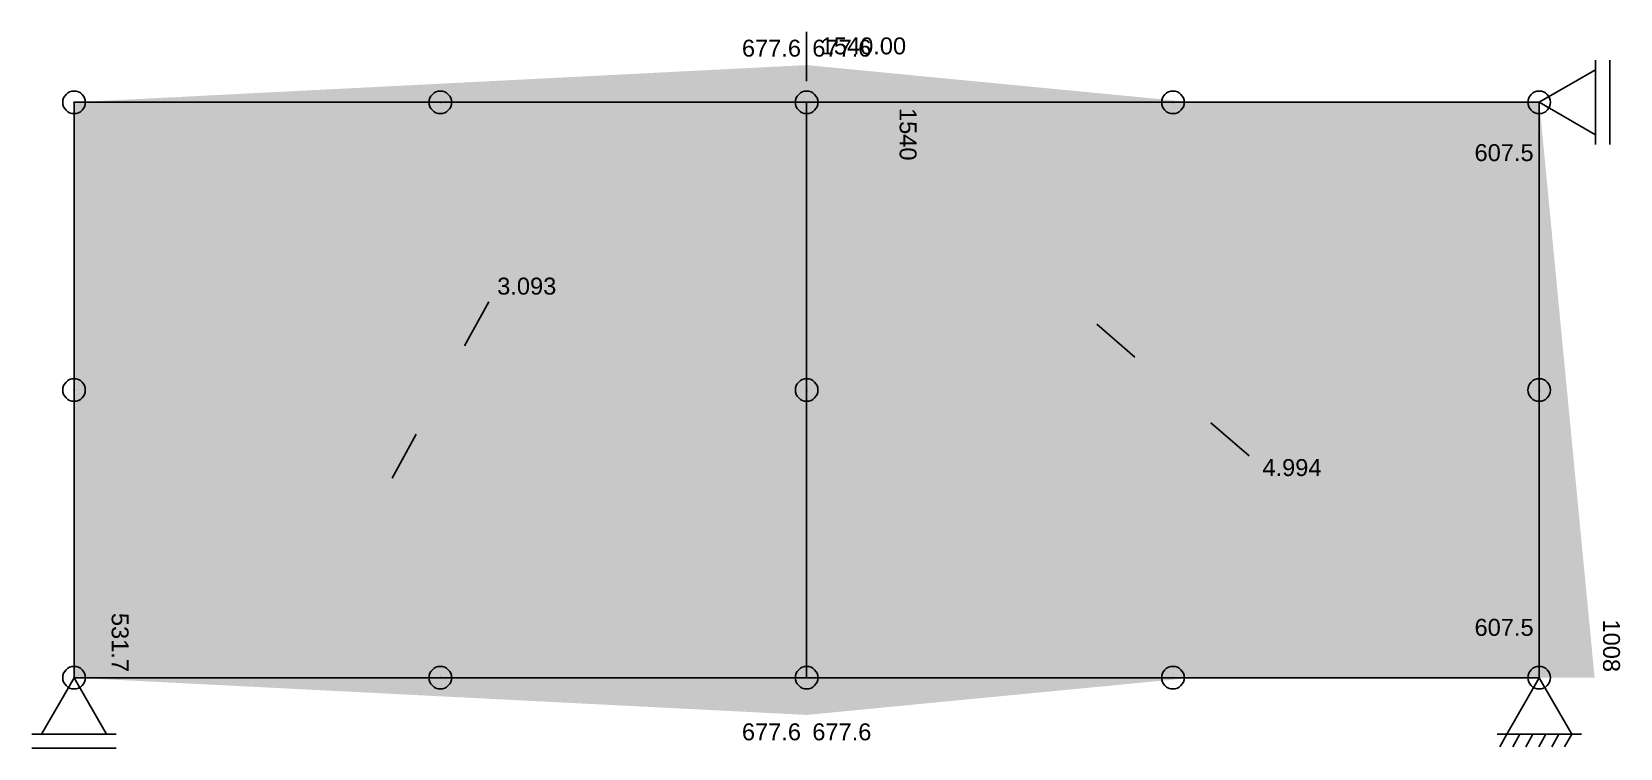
# Model space of a CAD drawing. Header units: millimetres. Extents: x -75 to 2744, y -125 to 1145.
import ezdxf
from ezdxf.enums import TextEntityAlignment as Align

# ---------------------------------------------------------------- set-up
doc = ezdxf.new("R2010")
doc.units = ezdxf.units.MM
doc.header["$PDMODE"] = 32
doc.header["$PDSIZE"] = 40
for name, color, linetype in [('ConcreteStress', 254, 'Continuous'), ('ExtNode', 1, 'Continuous'), ('Force', 2, 'Continuous'), ('IntNode', 150, 'Continuous'), ('Stringer', 4, 'Continuous'), ('Support', 1, 'Continuous')]:
    doc.layers.add(name, color=color, linetype=linetype)
doc.layers.add('Panel', color=254, linetype='Continuous', transparency=0.8)
doc.layers.add('StringerForce', color=254, linetype='Continuous', transparency=0.5)
doc.layers.get('0').off()
doc.styles.get("Standard").update_dxf_attribs({"font": 'arial.ttf'})

# ---------------------------------------------------------------- blocks, each defined once
blk = doc.blocks.new('SupportXY')
for p, q in [((0, 0), (-57.5, -100)), ((0, 0), (57.5, -100)), ((-75, -100), (75, -100)), ((-57.5, -100), (-70, -122.5)), ((-34.5, -100), (-47, -122.5)), ((-11.5, -100), (-24, -122.5)), ((11.5, -100), (-1, -122.5)), ((34.5, -100), (22, -122.5)), ((57.5, -100), (45, -122.5))]:
    blk.add_line(p, q)
blk = doc.blocks.new('SupportY')
for p, q in [((0, 0), (-57.5, -100)), ((0, 0), (57.5, -100)), ((-75, -100), (75, -100)), ((-75, -125), (75, -125))]:
    blk.add_line(p, q)
blk = doc.blocks.new('ForceY')
blk.add_line((0, 37.5), (0, 125))
blk.add_solid([(0, 0), (-25, 37.5), (25, 37.5)])
blk = doc.blocks.new('UniaxialCompressiveStress')
at = {"color": 5}
for p, q in [((0, 175), (0, 87.5)), ((0, -87.5), (0, -175))]:
    blk.add_line(p, q, dxfattribs=at)
for points in [[(25, 87.5), (-25, 87.5), (0, 50)], [(0, -50), (25, -87.5), (-25, -87.5)]]:
    blk.add_solid(points, dxfattribs=at)
at = {"color": 251}
blk.add_solid([(-50, -50), (50, -50), (-50, 50), (50, 50)], dxfattribs=at)

msp = doc.modelspace()

# ---------------------------------------------------------------- linework, layer by layer
at = {"layer": 'ExtNode'}
for p in [(0, 1020), (1300, 1020), (2600, 1020), (0, 0), (1300, 0), (2600, 0)]:
    msp.add_point(p, dxfattribs=at)
at = {"layer": 'IntNode'}
for p in [(650, 1020), (1950, 1020), (0, 510), (1300, 510), (2600, 510), (650, 0), (1950, 0)]:
    msp.add_point(p, dxfattribs=at)
at = {"layer": 'Panel'}
for points in [[(0, 0), (1300, 0), (0, 1020), (1300, 1020)], [(1300, 0), (2600, 0), (1300, 1020), (2600, 1020)]]:
    msp.add_solid(points, dxfattribs=at)
at = {"layer": 'Stringer'}
for p, q in [((0, 1020), (1300, 1020)), ((0, 1020), (0, 0)), ((1300, 1020), (2600, 1020)), ((1300, 1020), (1300, 0)), ((2600, 1020), (2600, 0)), ((0, 0), (1300, 0)), ((1300, 0), (2600, 0))]:
    msp.add_line(p, q, dxfattribs=at)
at = {"layer": 'StringerForce', "color": 5}
for points in [[(0, 1020), (1300, 1020), (0, 1020), (1300, 1086)], [(1300, 1020), (1985.5, 1020), (1300, 1086)], [(0, 1020), (0, 0), (51.8, 0)], [(1300, 1020), (1300, 0), (1450, 1020)], [(2600, 1020), (2600, 0), (2600, 1020), (2698.2, 0)], [(1985.5, 0), (2600, 0), (2600, 59.2)]]:
    msp.add_solid(points, dxfattribs=at)
at = {"layer": 'StringerForce', "color": 1}
for points in [[(0, 1020), (0, 1020), (0, 1020)], [(1985.5, 1020), (2600, 1020), (2600, 960.8)], [(0, 0), (1300, 0), (0, 0), (1300, -66)], [(1300, 0), (1300, 0), (1300, 0)], [(1300, 0), (1985.5, 0), (1300, -66)]]:
    msp.add_solid(points, dxfattribs=at)

# ---------------------------------------------------------------- block references
at = {"layer": 'ConcreteStress'}
ref = msp.add_blockref('UniaxialCompressiveStress', (650, 510), dxfattribs=dict(at, xscale=1.02, yscale=1.02, zscale=1.02, rotation=331.2894851964021))
ref.add_attrib('', '3.093', dxfattribs={"color": 5, "height": 30}).set_placement((750.9, 694.2), align=Align.MIDDLE_LEFT)
ref = msp.add_blockref('UniaxialCompressiveStress', (1950, 510), dxfattribs=dict(at, xscale=1.02, yscale=1.02, zscale=1.02, rotation=49.1066053508691))
ref.add_attrib('', '4.994', dxfattribs={"color": 5, "height": 30}).set_placement((2108.7, 372.5), align=Align.MIDDLE_LEFT)
at = {"layer": 'Force'}
ref = msp.add_blockref('ForceY', (1300, 1020), dxfattribs=at)
ref.add_attrib('', '1540.00', dxfattribs={"layer": '0', "height": 30}).set_placement((1325, 1120), align=Align.MIDDLE_LEFT)
at = {"layer": 'Support', "rotation": 90.00000000000001}
msp.add_blockref('SupportY', (2600, 1020), dxfattribs=at)
at = {"layer": 'Support'}
for name, p in [('SupportY', (0, 0)), ('SupportXY', (2600, 0))]:
    msp.add_blockref(name, p, dxfattribs=at)

# ---------------------------------------------------------------- texts
at = {"layer": 'StringerForce', "color": 5}
for s, p in [('677.6', (1290, 1116)), ('607.5', (2590, 89.2))]:
    msp.add_text(s, height=30, dxfattribs=at).set_placement(p, align=Align.MIDDLE_RIGHT)
msp.add_text('677.6', height=30, dxfattribs=at).set_placement((1310, 1116), align=Align.MIDDLE_LEFT)
msp.add_text('1540', height=30, rotation=270, dxfattribs=at).set_placement((1480, 1010), align=Align.MIDDLE_LEFT)
at = {"layer": 'StringerForce', "color": 1}
for s, p in [('607.5', (2590, 930.8)), ('677.6', (1290, -96))]:
    msp.add_text(s, height=30, dxfattribs=at).set_placement(p, align=Align.MIDDLE_RIGHT)
at = {"layer": 'StringerForce', "color": 5}
for s, p in [('531.7', (81.8, 10)), ('1008', (2728.2, 10))]:
    msp.add_text(s, height=30, rotation=270, dxfattribs=at).set_placement(p, align=Align.MIDDLE_RIGHT)
at = {"layer": 'StringerForce', "color": 1}
msp.add_text('677.6', height=30, dxfattribs=at).set_placement((1310, -96), align=Align.MIDDLE_LEFT)

doc.saveas('drawing.dxf')
